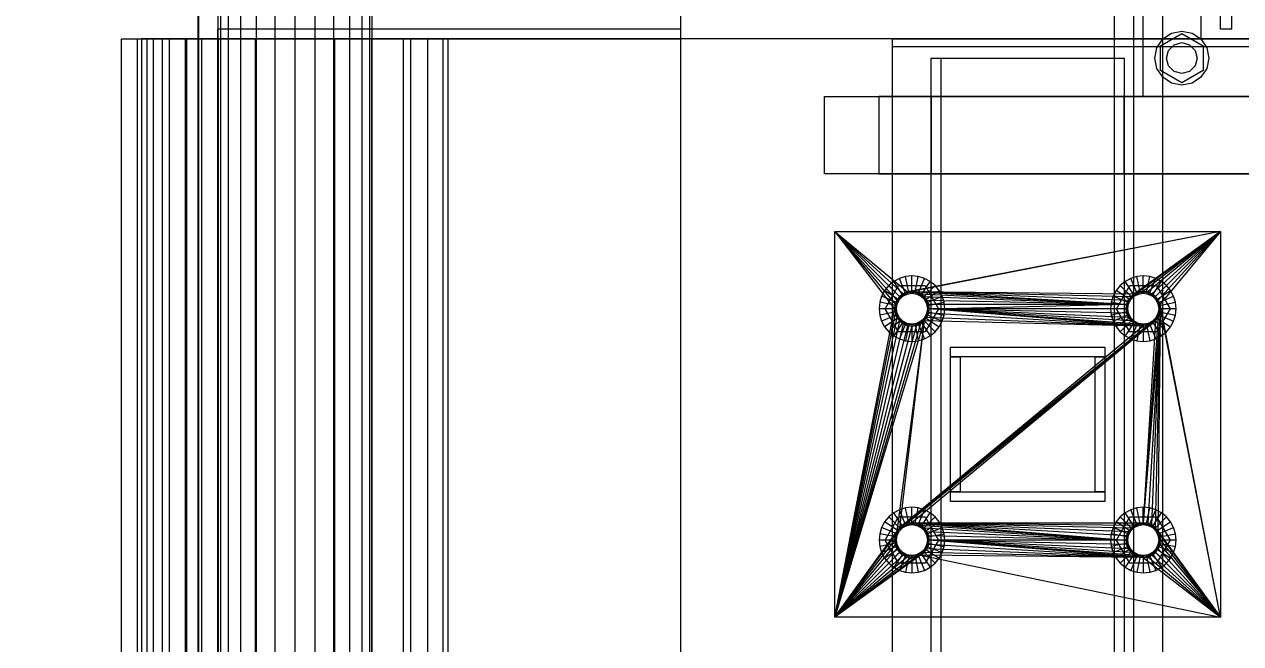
# Model space of a CAD drawing. Header units: millimetres. Extents: x -2500 to 58855, y -53268 to 6837.
# Drawn here: x 57127 to 57758, y -17064 to -16742 of the extents above; entities that cross this region are included whole.
import ezdxf

# ---------------------------------------------------------------- set-up
doc = ezdxf.new("R2010")
doc.units = ezdxf.units.MM
for name, color, linetype, lineweight in [('COTAS_R', 1, 'Continuous', 0), ('superior_C04', 7, 'Continuous', 0), ('superior_secador', 7, 'Continuous', 0)]:
    doc.layers.add(name, color=color, linetype=linetype, lineweight=lineweight)
doc.dimstyles.new('R19_100', dxfattribs={"dimtxt": 250, "dimasz": 150, "dimexe": 150, "dimexo": 80, "dimgap": 100, "dimtad": 1, "dimtih": 1, "dimtoh": 1, "dimdsep": 46, "dimcen": 0.09, "dimadec": 0, "dimazin": 0, "dimtfac": 1, "dimtdec": 4, "dimtofl": 0, "dimtmove": 0, "dimatfit": 3, "dimfxl": 1, "dimtolj": 1, "dimtzin": 0, "dimarcsym": 0})

# ---------------------------------------------------------------- blocks, each defined once
blk = doc.blocks.new('*D26')
at = {"layer": 'COTAS_R', "color": 0, "lineweight": -2, "transparency": 16777216}
for p, q in [((58037.12, -15400), (57067.12, -15400)), ((57217.12, -19600), (57217.12, -15550)), ((58037.12, -19750), (57067.12, -19750))]:
    blk.add_line(p, q, dxfattribs=at)
at = {"layer": 'COTAS_R', "color": 0, "transparency": 16777216}
for points in [[(57192.12, -15550), (57242.12, -15550), (57217.12, -15400)], [(57192.12, -19600), (57242.12, -19600), (57217.12, -19750)]]:
    blk.add_solid(points, dxfattribs=at)
at = {"layer": 'Defpoints', "color": 0, "transparency": 16777216}
for p in [(57217.12, -15400), (58117.12, -15400), (58117.12, -19750)]:
    blk.add_point(p, dxfattribs=at)

msp = doc.modelspace()

# ---------------------------------------------------------------- linework, layer by layer
at = {"layer": 'superior_C04'}
for p, q in [((57707.116, -16780), (57707.116, -16620)), ((57737.116, -16750), (57737.116, -16650)), ((57747.116, -16745), (57747.116, -16655)), ((57753.116, -16745), (57753.116, -16655)), ((57716.031, -16753.6), (57727.116, -16747.2)), ((57717.216, -16750.101), (57721.758, -16747.066)), ((57721.758, -16747.066), (57727.116, -16746)), ((57727.116, -16746), (57732.473, -16747.066)), ((57727.116, -16747.2), (57738.201, -16753.6)), ((57732.473, -16747.066), (57737.015, -16750.101)), ((57753.116, -16745), (57747.116, -16745)), ((57714.182, -16754.642), (57717.216, -16750.101)), ((57716.031, -16766.4), (57716.031, -16753.6)), ((57720.188, -16756), (57723.116, -16753.072)), ((57723.116, -16753.072), (57727.116, -16752)), ((57727.116, -16752), (57731.116, -16753.072)), ((57731.116, -16753.072), (57734.044, -16756)), ((57737.015, -16750.101), (57740.05, -16754.642)), ((57837.116, -16750), (57737.116, -16750)), ((57738.201, -16753.6), (57738.201, -16766.4)), ((57713.116, -16760), (57714.182, -16754.642)), ((57714.182, -16765.358), (57713.116, -16760)), ((57719.116, -16760), (57720.188, -16756)), ((57720.188, -16764), (57719.116, -16760)), ((57734.044, -16756), (57735.116, -16760)), ((57735.116, -16760), (57734.044, -16764)), ((57740.05, -16754.642), (57741.116, -16760)), ((57741.116, -16760), (57740.05, -16765.358)), ((57717.216, -16769.899), (57714.182, -16765.358)), ((57727.116, -16772.8), (57716.031, -16766.4)), ((57723.116, -16766.928), (57720.188, -16764)), ((57738.201, -16766.4), (57727.116, -16772.8)), ((57734.044, -16764), (57731.116, -16766.928)), ((57740.05, -16765.358), (57737.015, -16769.899)), ((57721.758, -16772.934), (57717.216, -16769.899)), ((57727.116, -16774), (57721.758, -16772.934)), ((57727.116, -16768), (57723.116, -16766.928)), ((57731.116, -16766.928), (57727.116, -16768)), ((57732.473, -16772.934), (57727.116, -16774)), ((57737.015, -16769.899), (57732.473, -16772.934)), ((57867.116, -16780), (57707.116, -16780))]:
    msp.add_line(p, q, dxfattribs=at)
at = {"layer": 'superior_secador'}
for p, q in [((57467.116, -16600), (57467.116, -19400)), ((57692.116, -19375), (57692.116, -16625)), ((57692.116, -16750), (57692.116, -16625)), ((57702.116, -16625), (57702.116, -19375)), ((57717.116, -16625), (57717.116, -19375)), ((57717.116, -16625), (57717.116, -16750)), ((57227.116, -16640), (57227.116, -19360)), ((57228.479, -16640), (57228.479, -19360)), ((57232.475, -16640), (57232.475, -19360)), ((57238.832, -16640), (57238.832, -19360)), ((57247.116, -16640), (57247.116, -19360)), ((57256.763, -16640), (57256.763, -19360)), ((57267.116, -16640), (57267.116, -19360)), ((57277.469, -16640), (57277.469, -19360)), ((57287.116, -16640), (57287.116, -19360)), ((57295.4, -16640), (57295.4, -19360)), ((57301.757, -16640), (57301.757, -19360)), ((57305.753, -16640), (57305.753, -19360)), ((57307.116, -19360), (57307.116, -16640)), ((57692.116, -16750), (57692.116, -16725)), ((57717.116, -16725), (57717.116, -16750)), ((57467.116, -16745), (57227.116, -16745)), ((57227.116, -16750), (57227.116, -16745)), ((57467.116, -16745), (57467.116, -16750)), ((57177.116, -19250), (57177.116, -16750)), ((57177.116, -16750), (57185.449, -16750)), ((57185.449, -19250), (57185.449, -16750)), ((57185.449, -16750), (57193.783, -16750)), ((57190.325, -16750), (57187.616, -16750)), ((57187.616, -16750), (57187.616, -19250)), ((57198.267, -16750), (57190.325, -16750)), ((57190.325, -16750), (57190.325, -19250)), ((57193.783, -19250), (57193.783, -16750)), ((57193.783, -16750), (57202.116, -16750)), ((57210.901, -16750), (57198.267, -16750)), ((57198.267, -16750), (57198.267, -19250)), ((57202.116, -19250), (57202.116, -16750)), ((57202.116, -16750), (57210.449, -16750)), ((57210.449, -19250), (57210.449, -16750)), ((57210.449, -16750), (57218.783, -16750)), ((57227.366, -16750), (57210.901, -16750)), ((57210.901, -16750), (57210.901, -19250)), ((57218.783, -19250), (57218.783, -16750)), ((57218.783, -16750), (57227.116, -16750)), ((57227.116, -19250), (57227.116, -16750)), ((57227.116, -16750), (57467.116, -16750)), ((57246.54, -16750), (57227.366, -16750)), ((57227.366, -16750), (57227.366, -19250)), ((57267.116, -16750), (57246.54, -16750)), ((57246.54, -16750), (57246.54, -19250)), ((57287.692, -16750), (57267.116, -16750)), ((57267.116, -16750), (57267.116, -19250)), ((57306.866, -16750), (57287.692, -16750)), ((57287.692, -16750), (57287.692, -19250)), ((57323.331, -16750), (57306.866, -16750)), ((57306.866, -16750), (57306.866, -19250)), ((57335.965, -16750), (57323.331, -16750)), ((57323.331, -16750), (57323.331, -19250)), ((57467.116, -16750), (57327.116, -16750)), ((57327.116, -16750), (57327.116, -19250)), ((57577.116, -16750), (57327.116, -16750)), ((57343.907, -16750), (57335.965, -16750)), ((57335.965, -16750), (57335.965, -19250)), ((57343.907, -16750), (57346.616, -16750)), ((57343.907, -16750), (57343.907, -19250)), ((57346.616, -19250), (57346.616, -16750)), ((57467.116, -16750), (57467.116, -19250)), ((57577.116, -19250), (57577.116, -16750)), ((58077.873, -16750), (57577.116, -16750)), ((57577.116, -16750), (58075.045, -16750)), ((58082.116, -16750), (57577.116, -16750)), ((57577.116, -16754), (57577.116, -16750)), ((57577.116, -16754), (58082.116, -16754)), ((57717.116, -16750), (57692.116, -16750)), ((57597.116, -19240), (57597.116, -16760)), ((57597.116, -16760), (57697.116, -16760)), ((57597.116, -16760), (57602.116, -16760)), ((57602.116, -16760), (57602.116, -19240)), ((57692.116, -19240), (57692.116, -16760)), ((57692.116, -16760), (57697.116, -16760)), ((57697.116, -16760), (57697.116, -19240)), ((57541.761, -16780), (57801.761, -16780)), ((57541.761, -16820), (57541.761, -16780)), ((57541.761, -16780), (57570.045, -16780)), ((57830.045, -16780), (57570.045, -16780)), ((57570.045, -16780), (57570.045, -16820)), ((57597.116, -16780), (57697.116, -16780)), ((57597.116, -16780), (57597.116, -16820)), ((57697.116, -16820), (57697.116, -16780)), ((57801.761, -16820), (57541.761, -16820)), ((57570.045, -16820), (57541.761, -16820)), ((57570.045, -16820), (57830.045, -16820)), ((57597.116, -16820), (57697.116, -16820)), ((57547.116, -17050), (57547.116, -16850)), ((57547.116, -16850), (57578.116, -16890)), ((57547.116, -16850), (57578.423, -16887.671)), ((57547.116, -16850), (57579.322, -16885.5)), ((57547.116, -16850), (57580.752, -16883.636)), ((57547.116, -16850), (57582.616, -16882.206)), ((57547.116, -16850), (57584.786, -16881.307)), ((57547.116, -16850), (57747.116, -16850)), ((57747.116, -16850), (57584.786, -16881.307)), ((57747.116, -16850), (57587.116, -16881)), ((57747.116, -16850), (57702.616, -16882.206)), ((57747.116, -16850), (57704.786, -16881.307)), ((57747.116, -16850), (57707.116, -16881)), ((57747.116, -16850), (57709.445, -16881.307)), ((57747.116, -16850), (57711.616, -16882.206)), ((57747.116, -16850), (57713.48, -16883.636)), ((57747.116, -16850), (57714.91, -16885.5)), ((57747.116, -16850), (57715.809, -16887.671)), ((57747.116, -16850), (57747.116, -17050)), ((57583.799, -16873.327), (57580.61, -16874.294)), ((57587.116, -16873), (57583.799, -16873.327)), ((57585.458, -16881.663), (57583.799, -16873.327)), ((57590.432, -16873.327), (57587.116, -16873)), ((57587.116, -16881.5), (57587.116, -16873)), ((57588.774, -16881.663), (57590.432, -16873.327)), ((57593.621, -16874.294), (57590.432, -16873.327)), ((57703.799, -16873.327), (57700.61, -16874.294)), ((57707.116, -16873), (57703.799, -16873.327)), ((57705.458, -16881.663), (57703.799, -16873.327)), ((57710.432, -16873.327), (57707.116, -16873)), ((57707.116, -16881.5), (57707.116, -16873)), ((57708.774, -16881.663), (57710.432, -16873.327)), ((57713.621, -16874.294), (57710.432, -16873.327)), ((57575.095, -16877.979), (57572.981, -16880.555)), ((57573.266, -16890), (57580.191, -16878.006)), ((57577.671, -16875.865), (57575.095, -16877.979)), ((57581.105, -16883.99), (57575.095, -16877.979)), ((57580.61, -16874.294), (57577.671, -16875.865)), ((57582.394, -16882.933), (57577.671, -16875.865)), ((57580.191, -16878.006), (57594.041, -16878.006)), ((57583.863, -16882.147), (57580.61, -16874.294)), ((57590.369, -16882.147), (57593.621, -16874.294)), ((57591.838, -16882.933), (57596.561, -16875.865)), ((57593.126, -16883.99), (57599.137, -16877.979)), ((57596.561, -16875.865), (57593.621, -16874.294)), ((57594.041, -16878.006), (57600.966, -16890)), ((57599.137, -16877.979), (57596.561, -16875.865)), ((57601.251, -16880.555), (57599.137, -16877.979)), ((57695.095, -16877.979), (57692.981, -16880.555)), ((57693.266, -16890), (57700.191, -16878.006)), ((57697.671, -16875.865), (57695.095, -16877.979)), ((57701.105, -16883.99), (57695.095, -16877.979)), ((57700.61, -16874.294), (57697.671, -16875.865)), ((57702.394, -16882.933), (57697.671, -16875.865)), ((57700.191, -16878.006), (57714.041, -16878.006)), ((57703.863, -16882.147), (57700.61, -16874.294)), ((57710.369, -16882.147), (57713.621, -16874.294)), ((57711.838, -16882.933), (57716.561, -16875.865)), ((57713.126, -16883.99), (57719.137, -16877.979)), ((57716.561, -16875.865), (57713.621, -16874.294)), ((57714.041, -16878.006), (57720.966, -16890)), ((57719.137, -16877.979), (57716.561, -16875.865)), ((57721.251, -16880.555), (57719.137, -16877.979)), ((57570.442, -16886.683), (57570.116, -16890)), ((57571.41, -16883.494), (57570.442, -16886.683)), ((57578.779, -16888.342), (57570.442, -16886.683)), ((57572.981, -16880.555), (57571.41, -16883.494)), ((57579.263, -16886.747), (57571.41, -16883.494)), ((57580.048, -16885.278), (57572.981, -16880.555)), ((57579.322, -16885.5), (57578.423, -16887.671)), ((57579.263, -16886.747), (57580.048, -16885.278)), ((57580.752, -16883.636), (57579.322, -16885.5)), ((57579.507, -16887.528), (57580.644, -16885.298)), ((57580.048, -16885.278), (57581.105, -16883.99)), ((57580.644, -16885.298), (57582.414, -16883.528)), ((57582.616, -16882.206), (57580.752, -16883.636)), ((57581.105, -16883.99), (57582.394, -16882.933)), ((57582.394, -16882.933), (57583.863, -16882.147)), ((57582.414, -16883.528), (57584.644, -16882.392)), ((57584.786, -16881.307), (57582.616, -16882.206)), ((57583.863, -16882.147), (57585.458, -16881.663)), ((57584.644, -16882.392), (57587.116, -16882)), ((57587.116, -16881), (57584.786, -16881.307)), ((57585.458, -16881.663), (57587.116, -16881.5)), ((57589.445, -16881.307), (57587.116, -16881)), ((57587.116, -16881), (57698.423, -16887.671)), ((57587.116, -16881), (57699.322, -16885.5)), ((57587.116, -16881), (57700.752, -16883.636)), ((57587.116, -16881), (57702.616, -16882.206)), ((57587.116, -16881.5), (57588.774, -16881.663)), ((57587.116, -16882), (57589.588, -16882.392)), ((57588.774, -16881.663), (57590.369, -16882.147)), ((57591.616, -16882.206), (57589.445, -16881.307)), ((57589.445, -16881.307), (57698.423, -16887.671)), ((57589.588, -16882.392), (57591.818, -16883.528)), ((57590.369, -16882.147), (57591.838, -16882.933)), ((57593.48, -16883.636), (57591.616, -16882.206)), ((57591.616, -16882.206), (57698.423, -16887.671)), ((57591.818, -16883.528), (57593.588, -16885.298)), ((57591.838, -16882.933), (57593.126, -16883.99)), ((57593.126, -16883.99), (57594.183, -16885.278)), ((57594.91, -16885.5), (57593.48, -16883.636)), ((57593.48, -16883.636), (57698.423, -16887.671)), ((57593.588, -16885.298), (57594.724, -16887.528)), ((57594.183, -16885.278), (57601.251, -16880.555)), ((57594.183, -16885.278), (57594.969, -16886.747)), ((57595.809, -16887.671), (57594.91, -16885.5)), ((57594.91, -16885.5), (57698.423, -16887.671)), ((57594.969, -16886.747), (57602.822, -16883.494)), ((57595.453, -16888.342), (57603.789, -16886.683)), ((57602.822, -16883.494), (57601.251, -16880.555)), ((57603.789, -16886.683), (57602.822, -16883.494)), ((57604.116, -16890), (57603.789, -16886.683)), ((57690.442, -16886.683), (57690.116, -16890)), ((57691.41, -16883.494), (57690.442, -16886.683)), ((57698.779, -16888.342), (57690.442, -16886.683)), ((57692.981, -16880.555), (57691.41, -16883.494)), ((57699.263, -16886.747), (57691.41, -16883.494)), ((57700.048, -16885.278), (57692.981, -16880.555)), ((57699.322, -16885.5), (57698.423, -16887.671)), ((57699.263, -16886.747), (57700.048, -16885.278)), ((57700.752, -16883.636), (57699.322, -16885.5)), ((57699.507, -16887.528), (57700.644, -16885.298)), ((57700.048, -16885.278), (57701.105, -16883.99)), ((57700.644, -16885.298), (57702.414, -16883.528)), ((57702.616, -16882.206), (57700.752, -16883.636)), ((57701.105, -16883.99), (57702.394, -16882.933)), ((57702.394, -16882.933), (57703.863, -16882.147)), ((57702.414, -16883.528), (57704.644, -16882.392)), ((57704.786, -16881.307), (57702.616, -16882.206)), ((57703.863, -16882.147), (57705.458, -16881.663)), ((57704.644, -16882.392), (57707.116, -16882)), ((57707.116, -16881), (57704.786, -16881.307)), ((57705.458, -16881.663), (57707.116, -16881.5)), ((57709.445, -16881.307), (57707.116, -16881)), ((57707.116, -16881.5), (57708.774, -16881.663)), ((57707.116, -16882), (57709.588, -16882.392)), ((57708.774, -16881.663), (57710.369, -16882.147)), ((57711.616, -16882.206), (57709.445, -16881.307)), ((57709.588, -16882.392), (57711.818, -16883.528)), ((57710.369, -16882.147), (57711.838, -16882.933)), ((57713.48, -16883.636), (57711.616, -16882.206)), ((57711.818, -16883.528), (57713.588, -16885.298)), ((57711.838, -16882.933), (57713.126, -16883.99)), ((57713.126, -16883.99), (57714.183, -16885.278)), ((57714.91, -16885.5), (57713.48, -16883.636)), ((57713.588, -16885.298), (57714.724, -16887.528)), ((57714.183, -16885.278), (57721.251, -16880.555)), ((57714.183, -16885.278), (57714.969, -16886.747)), ((57715.809, -16887.671), (57714.91, -16885.5)), ((57714.969, -16886.747), (57722.822, -16883.494)), ((57715.453, -16888.342), (57723.789, -16886.683)), ((57722.822, -16883.494), (57721.251, -16880.555)), ((57723.789, -16886.683), (57722.822, -16883.494)), ((57724.116, -16890), (57723.789, -16886.683)), ((57547.116, -17050), (57578.116, -16890)), ((57578.423, -16892.329), (57547.116, -17050)), ((57578.616, -16890), (57570.116, -16890)), ((57570.116, -16890), (57570.442, -16893.317)), ((57578.779, -16891.658), (57570.442, -16893.317)), ((57580.191, -16901.994), (57573.266, -16890)), ((57578.423, -16887.671), (57578.116, -16890)), ((57578.116, -16890), (57578.423, -16892.329)), ((57578.423, -16892.329), (57579.322, -16894.5)), ((57578.616, -16890), (57578.779, -16888.342)), ((57578.779, -16891.658), (57578.616, -16890)), ((57578.779, -16888.342), (57579.263, -16886.747)), ((57579.263, -16893.253), (57578.779, -16891.658)), ((57579.116, -16890), (57579.507, -16887.528)), ((57579.507, -16892.472), (57579.116, -16890)), ((57580.644, -16894.702), (57579.507, -16892.472)), ((57594.724, -16892.472), (57593.588, -16894.702)), ((57600.966, -16890), (57594.041, -16901.994)), ((57594.724, -16887.528), (57595.116, -16890)), ((57595.116, -16890), (57594.724, -16892.472)), ((57594.91, -16894.5), (57595.809, -16892.329)), ((57594.969, -16886.747), (57595.453, -16888.342)), ((57595.453, -16891.658), (57594.969, -16893.253)), ((57595.453, -16888.342), (57595.616, -16890)), ((57595.616, -16890), (57595.453, -16891.658)), ((57595.453, -16891.658), (57603.789, -16893.317)), ((57604.116, -16890), (57595.616, -16890)), ((57596.116, -16890), (57595.809, -16887.671)), ((57595.809, -16887.671), (57698.423, -16887.671)), ((57595.809, -16892.329), (57596.116, -16890)), ((57707.116, -16899), (57595.809, -16892.329)), ((57596.116, -16890), (57698.423, -16887.671)), ((57698.116, -16890), (57596.116, -16890)), ((57698.423, -16892.329), (57596.116, -16890)), ((57699.322, -16894.5), (57596.116, -16890)), ((57700.752, -16896.364), (57596.116, -16890)), ((57702.616, -16897.794), (57596.116, -16890)), ((57704.786, -16898.693), (57596.116, -16890)), ((57707.116, -16899), (57596.116, -16890)), ((57603.789, -16893.317), (57604.116, -16890)), ((57698.616, -16890), (57690.116, -16890)), ((57690.116, -16890), (57690.442, -16893.317)), ((57698.779, -16891.658), (57690.442, -16893.317)), ((57700.191, -16901.994), (57693.266, -16890)), ((57698.423, -16887.671), (57698.116, -16890)), ((57698.116, -16890), (57698.423, -16892.329)), ((57698.423, -16892.329), (57699.322, -16894.5)), ((57698.616, -16890), (57698.779, -16888.342)), ((57698.779, -16891.658), (57698.616, -16890)), ((57698.779, -16888.342), (57699.263, -16886.747)), ((57699.263, -16893.253), (57698.779, -16891.658)), ((57699.116, -16890), (57699.507, -16887.528)), ((57699.507, -16892.472), (57699.116, -16890)), ((57700.644, -16894.702), (57699.507, -16892.472)), ((57716.116, -16890), (57707.116, -17001)), ((57715.809, -16892.329), (57707.116, -17001)), ((57716.116, -16890), (57709.445, -17001.307)), ((57711.616, -17002.206), (57716.116, -16890)), ((57713.48, -17003.636), (57716.116, -16890)), ((57714.724, -16892.472), (57713.588, -16894.702)), ((57720.966, -16890), (57714.041, -16901.994)), ((57714.724, -16887.528), (57715.116, -16890)), ((57715.116, -16890), (57714.724, -16892.472)), ((57714.91, -17005.5), (57716.116, -16890)), ((57714.91, -16894.5), (57715.809, -16892.329)), ((57714.969, -16886.747), (57715.453, -16888.342)), ((57715.453, -16891.658), (57714.969, -16893.253)), ((57715.453, -16888.342), (57715.616, -16890)), ((57715.616, -16890), (57715.453, -16891.658)), ((57715.453, -16891.658), (57723.789, -16893.317)), ((57724.116, -16890), (57715.616, -16890)), ((57747.116, -17050), (57715.809, -16887.671)), ((57716.116, -16890), (57715.809, -16887.671)), ((57715.809, -16892.329), (57716.116, -16890)), ((57747.116, -17050), (57716.116, -16890)), ((57723.789, -16893.317), (57724.116, -16890)), ((57579.322, -16894.5), (57547.116, -17050)), ((57580.752, -16896.364), (57547.116, -17050)), ((57593.48, -16896.364), (57547.116, -17050)), ((57582.616, -16897.794), (57547.116, -17050)), ((57591.616, -16897.794), (57547.116, -17050)), ((57584.786, -16898.693), (57547.116, -17050)), ((57589.445, -16898.693), (57547.116, -17050)), ((57587.116, -16899), (57547.116, -17050)), ((57570.442, -16893.317), (57571.41, -16896.506)), ((57579.263, -16893.253), (57571.41, -16896.506)), ((57571.41, -16896.506), (57572.981, -16899.445)), ((57580.048, -16894.722), (57572.981, -16899.445)), ((57581.105, -16896.01), (57575.095, -16902.021)), ((57582.394, -16897.067), (57577.671, -16904.135)), ((57580.048, -16894.722), (57579.263, -16893.253)), ((57579.322, -16894.5), (57580.752, -16896.364)), ((57593.48, -16896.364), (57579.322, -17005.5)), ((57581.105, -16896.01), (57580.048, -16894.722)), ((57583.863, -16897.853), (57580.61, -16905.706)), ((57582.414, -16896.472), (57580.644, -16894.702)), ((57580.752, -16896.364), (57582.616, -16897.794)), ((57593.48, -16896.364), (57580.752, -17003.636)), ((57713.48, -16896.364), (57580.752, -17003.636)), ((57711.616, -16897.794), (57580.752, -17003.636)), ((57709.445, -16898.693), (57580.752, -17003.636)), ((57707.116, -16899), (57580.752, -17003.636)), ((57582.394, -16897.067), (57581.105, -16896.01)), ((57583.863, -16897.853), (57582.394, -16897.067)), ((57584.644, -16897.608), (57582.414, -16896.472)), ((57713.48, -16896.364), (57582.616, -17002.206)), ((57582.616, -16897.794), (57584.786, -16898.693)), ((57585.458, -16898.337), (57583.799, -16906.673)), ((57585.458, -16898.337), (57583.863, -16897.853)), ((57587.116, -16898), (57584.644, -16897.608)), ((57713.48, -16896.364), (57584.786, -17001.307)), ((57584.786, -16898.693), (57587.116, -16899)), ((57587.116, -16898.5), (57585.458, -16898.337)), ((57713.48, -16896.364), (57587.116, -17001)), ((57589.588, -16897.608), (57587.116, -16898)), ((57588.774, -16898.337), (57587.116, -16898.5)), ((57587.116, -16898.5), (57587.116, -16907)), ((57587.116, -16899), (57589.445, -16898.693)), ((57590.369, -16897.853), (57588.774, -16898.337)), ((57588.774, -16898.337), (57590.432, -16906.673)), ((57589.445, -16898.693), (57591.616, -16897.794)), ((57591.818, -16896.472), (57589.588, -16897.608)), ((57591.838, -16897.067), (57590.369, -16897.853)), ((57590.369, -16897.853), (57593.621, -16905.706)), ((57591.616, -16897.794), (57593.48, -16896.364)), ((57593.588, -16894.702), (57591.818, -16896.472)), ((57593.126, -16896.01), (57591.838, -16897.067)), ((57591.838, -16897.067), (57596.561, -16904.135)), ((57594.183, -16894.722), (57593.126, -16896.01)), ((57593.126, -16896.01), (57599.137, -16902.021)), ((57593.48, -16896.364), (57594.91, -16894.5)), ((57707.116, -16899), (57593.48, -16896.364)), ((57594.969, -16893.253), (57594.183, -16894.722)), ((57594.183, -16894.722), (57601.251, -16899.445)), ((57707.116, -16899), (57594.91, -16894.5)), ((57594.969, -16893.253), (57602.822, -16896.506)), ((57601.251, -16899.445), (57602.822, -16896.506)), ((57602.822, -16896.506), (57603.789, -16893.317)), ((57690.442, -16893.317), (57691.41, -16896.506)), ((57699.263, -16893.253), (57691.41, -16896.506)), ((57691.41, -16896.506), (57692.981, -16899.445)), ((57700.048, -16894.722), (57692.981, -16899.445)), ((57701.105, -16896.01), (57695.095, -16902.021)), ((57702.394, -16897.067), (57697.671, -16904.135)), ((57700.048, -16894.722), (57699.263, -16893.253)), ((57699.322, -16894.5), (57700.752, -16896.364)), ((57701.105, -16896.01), (57700.048, -16894.722)), ((57703.863, -16897.853), (57700.61, -16905.706)), ((57702.414, -16896.472), (57700.644, -16894.702)), ((57700.752, -16896.364), (57702.616, -16897.794)), ((57702.394, -16897.067), (57701.105, -16896.01)), ((57703.863, -16897.853), (57702.394, -16897.067)), ((57704.644, -16897.608), (57702.414, -16896.472)), ((57702.616, -16897.794), (57704.786, -16898.693)), ((57705.458, -16898.337), (57703.799, -16906.673)), ((57705.458, -16898.337), (57703.863, -16897.853)), ((57707.116, -16898), (57704.644, -16897.608)), ((57704.786, -16898.693), (57707.116, -16899)), ((57707.116, -16898.5), (57705.458, -16898.337)), ((57714.91, -16894.5), (57707.116, -17001)), ((57713.48, -16896.364), (57707.116, -17001)), ((57709.588, -16897.608), (57707.116, -16898)), ((57708.774, -16898.337), (57707.116, -16898.5)), ((57707.116, -16898.5), (57707.116, -16907)), ((57707.116, -16899), (57709.445, -16898.693)), ((57710.369, -16897.853), (57708.774, -16898.337)), ((57708.774, -16898.337), (57710.432, -16906.673)), ((57709.445, -16898.693), (57711.616, -16897.794)), ((57711.818, -16896.472), (57709.588, -16897.608)), ((57711.838, -16897.067), (57710.369, -16897.853)), ((57710.369, -16897.853), (57713.621, -16905.706)), ((57711.616, -16897.794), (57713.48, -16896.364)), ((57713.588, -16894.702), (57711.818, -16896.472)), ((57713.126, -16896.01), (57711.838, -16897.067)), ((57711.838, -16897.067), (57716.561, -16904.135)), ((57714.183, -16894.722), (57713.126, -16896.01)), ((57713.126, -16896.01), (57719.137, -16902.021)), ((57713.48, -16896.364), (57714.91, -16894.5)), ((57714.969, -16893.253), (57714.183, -16894.722)), ((57714.183, -16894.722), (57721.251, -16899.445)), ((57714.969, -16893.253), (57722.822, -16896.506)), ((57721.251, -16899.445), (57722.822, -16896.506)), ((57722.822, -16896.506), (57723.789, -16893.317)), ((57572.981, -16899.445), (57575.095, -16902.021)), ((57575.095, -16902.021), (57577.671, -16904.135)), ((57577.671, -16904.135), (57580.61, -16905.706)), ((57594.041, -16901.994), (57580.191, -16901.994)), ((57593.621, -16905.706), (57596.561, -16904.135)), ((57596.561, -16904.135), (57599.137, -16902.021)), ((57599.137, -16902.021), (57601.251, -16899.445)), ((57692.981, -16899.445), (57695.095, -16902.021)), ((57695.095, -16902.021), (57697.671, -16904.135)), ((57697.671, -16904.135), (57700.61, -16905.706)), ((57714.041, -16901.994), (57700.191, -16901.994)), ((57713.621, -16905.706), (57716.561, -16904.135)), ((57716.561, -16904.135), (57719.137, -16902.021)), ((57719.137, -16902.021), (57721.251, -16899.445)), ((57580.61, -16905.706), (57583.799, -16906.673)), ((57583.799, -16906.673), (57587.116, -16907)), ((57587.116, -16907), (57590.432, -16906.673)), ((57590.432, -16906.673), (57593.621, -16905.706)), ((57607.116, -16915), (57607.116, -16910)), ((57607.116, -16910), (57687.116, -16910)), ((57687.116, -16910), (57687.116, -16915)), ((57700.61, -16905.706), (57703.799, -16906.673)), ((57703.799, -16906.673), (57707.116, -16907)), ((57707.116, -16907), (57710.432, -16906.673)), ((57710.432, -16906.673), (57713.621, -16905.706)), ((57687.116, -16915), (57607.116, -16915)), ((57607.116, -16985), (57607.116, -16915)), ((57607.116, -16915), (57612.116, -16915)), ((57612.116, -16915), (57612.116, -16985)), ((57682.116, -16985), (57682.116, -16915)), ((57682.116, -16915), (57687.116, -16915)), ((57687.116, -16915), (57687.116, -16985)), ((57607.116, -16990), (57607.116, -16985)), ((57607.116, -16985), (57687.116, -16985)), ((57612.116, -16985), (57607.116, -16985)), ((57687.116, -16985), (57682.116, -16985)), ((57687.116, -16985), (57687.116, -16990)), ((57583.799, -16993.327), (57580.61, -16994.294)), ((57587.116, -16993), (57583.799, -16993.327)), ((57585.458, -17001.663), (57583.799, -16993.327)), ((57590.432, -16993.327), (57587.116, -16993)), ((57587.116, -17001.5), (57587.116, -16993)), ((57588.774, -17001.663), (57590.432, -16993.327)), ((57593.621, -16994.294), (57590.432, -16993.327)), ((57687.116, -16990), (57607.116, -16990)), ((57703.799, -16993.327), (57700.61, -16994.294)), ((57707.116, -16993), (57703.799, -16993.327)), ((57705.458, -17001.663), (57703.799, -16993.327)), ((57710.432, -16993.327), (57707.116, -16993)), ((57707.116, -17001.5), (57707.116, -16993)), ((57708.774, -17001.663), (57710.432, -16993.327)), ((57713.621, -16994.294), (57710.432, -16993.327)), ((57575.095, -16997.979), (57572.981, -17000.555)), ((57573.266, -17010), (57580.191, -16998.006)), ((57577.671, -16995.865), (57575.095, -16997.979)), ((57581.105, -17003.99), (57575.095, -16997.979)), ((57580.61, -16994.294), (57577.671, -16995.865)), ((57582.394, -17002.933), (57577.671, -16995.865)), ((57580.191, -16998.006), (57594.041, -16998.006)), ((57583.863, -17002.147), (57580.61, -16994.294)), ((57590.369, -17002.147), (57593.621, -16994.294)), ((57591.838, -17002.933), (57596.561, -16995.865)), ((57593.126, -17003.99), (57599.137, -16997.979)), ((57596.561, -16995.865), (57593.621, -16994.294)), ((57594.041, -16998.006), (57600.966, -17010)), ((57599.137, -16997.979), (57596.561, -16995.865)), ((57601.251, -17000.555), (57599.137, -16997.979)), ((57695.095, -16997.979), (57692.981, -17000.555)), ((57693.266, -17010), (57700.191, -16998.006)), ((57697.671, -16995.865), (57695.095, -16997.979)), ((57701.105, -17003.99), (57695.095, -16997.979)), ((57700.61, -16994.294), (57697.671, -16995.865)), ((57702.394, -17002.933), (57697.671, -16995.865)), ((57700.191, -16998.006), (57714.041, -16998.006)), ((57703.863, -17002.147), (57700.61, -16994.294)), ((57710.369, -17002.147), (57713.621, -16994.294)), ((57711.838, -17002.933), (57716.561, -16995.865)), ((57713.126, -17003.99), (57719.137, -16997.979)), ((57716.561, -16995.865), (57713.621, -16994.294)), ((57714.041, -16998.006), (57720.966, -17010)), ((57719.137, -16997.979), (57716.561, -16995.865)), ((57721.251, -17000.555), (57719.137, -16997.979)), ((57547.116, -17050), (57579.322, -17005.5)), ((57571.41, -17003.494), (57570.442, -17006.683)), ((57572.981, -17000.555), (57571.41, -17003.494)), ((57579.263, -17006.747), (57571.41, -17003.494)), ((57580.048, -17005.278), (57572.981, -17000.555)), ((57579.322, -17005.5), (57578.423, -17007.671)), ((57579.263, -17006.747), (57580.048, -17005.278)), ((57580.752, -17003.636), (57579.322, -17005.5)), ((57579.507, -17007.528), (57580.644, -17005.298)), ((57580.048, -17005.278), (57581.105, -17003.99)), ((57580.644, -17005.298), (57582.414, -17003.528)), ((57582.616, -17002.206), (57580.752, -17003.636)), ((57581.105, -17003.99), (57582.394, -17002.933)), ((57582.394, -17002.933), (57583.863, -17002.147)), ((57582.414, -17003.528), (57584.644, -17002.392)), ((57584.786, -17001.307), (57582.616, -17002.206)), ((57583.863, -17002.147), (57585.458, -17001.663)), ((57584.644, -17002.392), (57587.116, -17002)), ((57587.116, -17001), (57584.786, -17001.307)), ((57585.458, -17001.663), (57587.116, -17001.5)), ((57589.445, -17001.307), (57587.116, -17001)), ((57587.116, -17001), (57698.116, -17010)), ((57587.116, -17001), (57698.423, -17007.671)), ((57587.116, -17001), (57699.322, -17005.5)), ((57587.116, -17001), (57700.752, -17003.636)), ((57587.116, -17001), (57702.616, -17002.206)), ((57587.116, -17001), (57704.786, -17001.307)), ((57587.116, -17001), (57707.116, -17001)), ((57587.116, -17001.5), (57588.774, -17001.663)), ((57587.116, -17002), (57589.588, -17002.392)), ((57588.774, -17001.663), (57590.369, -17002.147)), ((57591.616, -17002.206), (57589.445, -17001.307)), ((57589.445, -17001.307), (57698.116, -17010)), ((57589.588, -17002.392), (57591.818, -17003.528)), ((57590.369, -17002.147), (57591.838, -17002.933)), ((57593.48, -17003.636), (57591.616, -17002.206)), ((57591.616, -17002.206), (57698.116, -17010)), ((57591.818, -17003.528), (57593.588, -17005.298)), ((57591.838, -17002.933), (57593.126, -17003.99)), ((57593.126, -17003.99), (57594.183, -17005.278)), ((57594.91, -17005.5), (57593.48, -17003.636)), ((57593.48, -17003.636), (57698.116, -17010)), ((57593.588, -17005.298), (57594.724, -17007.528)), ((57594.183, -17005.278), (57601.251, -17000.555)), ((57594.183, -17005.278), (57594.969, -17006.747)), ((57595.809, -17007.671), (57594.91, -17005.5)), ((57594.91, -17005.5), (57698.116, -17010)), ((57594.969, -17006.747), (57602.822, -17003.494)), ((57602.822, -17003.494), (57601.251, -17000.555)), ((57603.789, -17006.683), (57602.822, -17003.494)), ((57691.41, -17003.494), (57690.442, -17006.683)), ((57692.981, -17000.555), (57691.41, -17003.494)), ((57699.263, -17006.747), (57691.41, -17003.494)), ((57700.048, -17005.278), (57692.981, -17000.555)), ((57699.322, -17005.5), (57698.423, -17007.671)), ((57699.263, -17006.747), (57700.048, -17005.278)), ((57700.752, -17003.636), (57699.322, -17005.5)), ((57699.507, -17007.528), (57700.644, -17005.298)), ((57700.048, -17005.278), (57701.105, -17003.99)), ((57700.644, -17005.298), (57702.414, -17003.528)), ((57702.616, -17002.206), (57700.752, -17003.636)), ((57701.105, -17003.99), (57702.394, -17002.933)), ((57702.394, -17002.933), (57703.863, -17002.147)), ((57702.414, -17003.528), (57704.644, -17002.392)), ((57704.786, -17001.307), (57702.616, -17002.206)), ((57703.863, -17002.147), (57705.458, -17001.663)), ((57704.644, -17002.392), (57707.116, -17002)), ((57707.116, -17001), (57704.786, -17001.307)), ((57705.458, -17001.663), (57707.116, -17001.5)), ((57709.445, -17001.307), (57707.116, -17001)), ((57707.116, -17001.5), (57708.774, -17001.663)), ((57707.116, -17002), (57709.588, -17002.392)), ((57708.774, -17001.663), (57710.369, -17002.147)), ((57711.616, -17002.206), (57709.445, -17001.307)), ((57709.588, -17002.392), (57711.818, -17003.528)), ((57710.369, -17002.147), (57711.838, -17002.933)), ((57713.48, -17003.636), (57711.616, -17002.206)), ((57711.818, -17003.528), (57713.588, -17005.298)), ((57711.838, -17002.933), (57713.126, -17003.99)), ((57713.126, -17003.99), (57714.183, -17005.278)), ((57714.91, -17005.5), (57713.48, -17003.636)), ((57713.588, -17005.298), (57714.724, -17007.528)), ((57714.183, -17005.278), (57721.251, -17000.555)), ((57714.183, -17005.278), (57714.969, -17006.747)), ((57715.809, -17007.671), (57714.91, -17005.5)), ((57714.91, -17005.5), (57747.116, -17050)), ((57714.969, -17006.747), (57722.822, -17003.494)), ((57722.822, -17003.494), (57721.251, -17000.555)), ((57723.789, -17006.683), (57722.822, -17003.494)), ((57547.116, -17050), (57578.423, -17007.671)), ((57578.116, -17010), (57547.116, -17050)), ((57578.423, -17012.329), (57547.116, -17050)), ((57570.442, -17006.683), (57570.116, -17010)), ((57578.616, -17010), (57570.116, -17010)), ((57570.116, -17010), (57570.442, -17013.317)), ((57578.779, -17008.342), (57570.442, -17006.683)), ((57578.779, -17011.658), (57570.442, -17013.317)), ((57580.191, -17021.994), (57573.266, -17010)), ((57578.423, -17007.671), (57578.116, -17010)), ((57578.116, -17010), (57578.423, -17012.329)), ((57578.423, -17012.329), (57579.322, -17014.5)), ((57578.616, -17010), (57578.779, -17008.342)), ((57578.779, -17011.658), (57578.616, -17010)), ((57578.779, -17008.342), (57579.263, -17006.747)), ((57579.263, -17013.253), (57578.779, -17011.658)), ((57579.116, -17010), (57579.507, -17007.528)), ((57579.507, -17012.472), (57579.116, -17010)), ((57580.644, -17014.702), (57579.507, -17012.472)), ((57594.724, -17012.472), (57593.588, -17014.702)), ((57600.966, -17010), (57594.041, -17021.994)), ((57594.724, -17007.528), (57595.116, -17010)), ((57595.116, -17010), (57594.724, -17012.472)), ((57594.91, -17014.5), (57595.809, -17012.329)), ((57594.969, -17006.747), (57595.453, -17008.342)), ((57595.453, -17011.658), (57594.969, -17013.253)), ((57595.453, -17008.342), (57603.789, -17006.683)), ((57595.453, -17008.342), (57595.616, -17010)), ((57595.616, -17010), (57595.453, -17011.658)), ((57595.453, -17011.658), (57603.789, -17013.317)), ((57604.116, -17010), (57595.616, -17010)), ((57596.116, -17010), (57595.809, -17007.671)), ((57595.809, -17007.671), (57698.116, -17010)), ((57595.809, -17012.329), (57596.116, -17010)), ((57707.116, -17019), (57595.809, -17012.329)), ((57698.116, -17010), (57596.116, -17010)), ((57698.423, -17012.329), (57596.116, -17010)), ((57699.322, -17014.5), (57596.116, -17010)), ((57700.752, -17016.364), (57596.116, -17010)), ((57702.616, -17017.794), (57596.116, -17010)), ((57704.786, -17018.693), (57596.116, -17010)), ((57707.116, -17019), (57596.116, -17010)), ((57604.116, -17010), (57603.789, -17006.683)), ((57603.789, -17013.317), (57604.116, -17010)), ((57690.442, -17006.683), (57690.116, -17010)), ((57698.616, -17010), (57690.116, -17010)), ((57690.116, -17010), (57690.442, -17013.317)), ((57698.779, -17008.342), (57690.442, -17006.683)), ((57698.779, -17011.658), (57690.442, -17013.317)), ((57700.191, -17021.994), (57693.266, -17010)), ((57698.423, -17007.671), (57698.116, -17010)), ((57698.116, -17010), (57698.423, -17012.329)), ((57698.423, -17012.329), (57699.322, -17014.5)), ((57698.616, -17010), (57698.779, -17008.342)), ((57698.779, -17011.658), (57698.616, -17010)), ((57698.779, -17008.342), (57699.263, -17006.747)), ((57699.263, -17013.253), (57698.779, -17011.658)), ((57699.116, -17010), (57699.507, -17007.528)), ((57699.507, -17012.472), (57699.116, -17010)), ((57700.644, -17014.702), (57699.507, -17012.472)), ((57714.724, -17012.472), (57713.588, -17014.702)), ((57720.966, -17010), (57714.041, -17021.994)), ((57714.724, -17007.528), (57715.116, -17010)), ((57715.116, -17010), (57714.724, -17012.472)), ((57714.91, -17014.5), (57715.809, -17012.329)), ((57714.969, -17006.747), (57715.453, -17008.342)), ((57715.453, -17011.658), (57714.969, -17013.253)), ((57715.453, -17008.342), (57723.789, -17006.683)), ((57715.453, -17008.342), (57715.616, -17010)), ((57715.616, -17010), (57715.453, -17011.658)), ((57715.453, -17011.658), (57723.789, -17013.317)), ((57724.116, -17010), (57715.616, -17010)), ((57716.116, -17010), (57715.809, -17007.671)), ((57715.809, -17007.671), (57747.116, -17050)), ((57715.809, -17012.329), (57716.116, -17010)), ((57715.809, -17012.329), (57747.116, -17050)), ((57716.116, -17010), (57747.116, -17050)), ((57724.116, -17010), (57723.789, -17006.683)), ((57723.789, -17013.317), (57724.116, -17010)), ((57579.322, -17014.5), (57547.116, -17050)), ((57580.752, -17016.364), (57547.116, -17050)), ((57582.616, -17017.794), (57547.116, -17050)), ((57591.616, -17017.794), (57547.116, -17050)), ((57584.786, -17018.693), (57547.116, -17050)), ((57589.445, -17018.693), (57547.116, -17050)), ((57587.116, -17019), (57547.116, -17050)), ((57570.442, -17013.317), (57571.41, -17016.506)), ((57579.263, -17013.253), (57571.41, -17016.506)), ((57571.41, -17016.506), (57572.981, -17019.445)), ((57580.048, -17014.722), (57572.981, -17019.445)), ((57581.105, -17016.01), (57575.095, -17022.021)), ((57582.394, -17017.067), (57577.671, -17024.135)), ((57580.048, -17014.722), (57579.263, -17013.253)), ((57579.322, -17014.5), (57580.752, -17016.364)), ((57581.105, -17016.01), (57580.048, -17014.722)), ((57583.863, -17017.853), (57580.61, -17025.706)), ((57582.414, -17016.472), (57580.644, -17014.702)), ((57580.752, -17016.364), (57582.616, -17017.794)), ((57582.394, -17017.067), (57581.105, -17016.01)), ((57583.863, -17017.853), (57582.394, -17017.067)), ((57584.644, -17017.608), (57582.414, -17016.472)), ((57582.616, -17017.794), (57584.786, -17018.693)), ((57585.458, -17018.337), (57583.799, -17026.673)), ((57585.458, -17018.337), (57583.863, -17017.853)), ((57587.116, -17018), (57584.644, -17017.608)), ((57584.786, -17018.693), (57587.116, -17019)), ((57587.116, -17018.5), (57585.458, -17018.337)), ((57589.588, -17017.608), (57587.116, -17018)), ((57588.774, -17018.337), (57587.116, -17018.5)), ((57587.116, -17018.5), (57587.116, -17027)), ((57587.116, -17019), (57589.445, -17018.693)), ((57590.369, -17017.853), (57588.774, -17018.337)), ((57588.774, -17018.337), (57590.432, -17026.673)), ((57589.445, -17018.693), (57591.616, -17017.794)), ((57591.818, -17016.472), (57589.588, -17017.608)), ((57591.838, -17017.067), (57590.369, -17017.853)), ((57590.369, -17017.853), (57593.621, -17025.706)), ((57591.616, -17017.794), (57593.48, -17016.364)), ((57591.616, -17017.794), (57747.116, -17050)), ((57707.116, -17019), (57591.616, -17017.794)), ((57593.588, -17014.702), (57591.818, -17016.472)), ((57593.126, -17016.01), (57591.838, -17017.067)), ((57591.838, -17017.067), (57596.561, -17024.135)), ((57594.183, -17014.722), (57593.126, -17016.01)), ((57593.126, -17016.01), (57599.137, -17022.021)), ((57593.48, -17016.364), (57594.91, -17014.5)), ((57707.116, -17019), (57593.48, -17016.364)), ((57594.969, -17013.253), (57594.183, -17014.722)), ((57594.183, -17014.722), (57601.251, -17019.445)), ((57707.116, -17019), (57594.91, -17014.5)), ((57594.969, -17013.253), (57602.822, -17016.506)), ((57601.251, -17019.445), (57602.822, -17016.506)), ((57602.822, -17016.506), (57603.789, -17013.317)), ((57690.442, -17013.317), (57691.41, -17016.506)), ((57699.263, -17013.253), (57691.41, -17016.506)), ((57691.41, -17016.506), (57692.981, -17019.445)), ((57700.048, -17014.722), (57692.981, -17019.445)), ((57701.105, -17016.01), (57695.095, -17022.021)), ((57702.394, -17017.067), (57697.671, -17024.135)), ((57700.048, -17014.722), (57699.263, -17013.253)), ((57699.322, -17014.5), (57700.752, -17016.364)), ((57701.105, -17016.01), (57700.048, -17014.722)), ((57703.863, -17017.853), (57700.61, -17025.706)), ((57702.414, -17016.472), (57700.644, -17014.702)), ((57700.752, -17016.364), (57702.616, -17017.794)), ((57702.394, -17017.067), (57701.105, -17016.01)), ((57703.863, -17017.853), (57702.394, -17017.067)), ((57704.644, -17017.608), (57702.414, -17016.472)), ((57702.616, -17017.794), (57704.786, -17018.693)), ((57705.458, -17018.337), (57703.799, -17026.673)), ((57705.458, -17018.337), (57703.863, -17017.853)), ((57707.116, -17018), (57704.644, -17017.608)), ((57704.786, -17018.693), (57707.116, -17019)), ((57707.116, -17018.5), (57705.458, -17018.337)), ((57709.588, -17017.608), (57707.116, -17018)), ((57708.774, -17018.337), (57707.116, -17018.5)), ((57707.116, -17018.5), (57707.116, -17027)), ((57707.116, -17019), (57709.445, -17018.693)), ((57707.116, -17019), (57747.116, -17050)), ((57710.369, -17017.853), (57708.774, -17018.337)), ((57708.774, -17018.337), (57710.432, -17026.673)), ((57709.445, -17018.693), (57711.616, -17017.794)), ((57709.445, -17018.693), (57747.116, -17050)), ((57711.818, -17016.472), (57709.588, -17017.608)), ((57711.838, -17017.067), (57710.369, -17017.853)), ((57710.369, -17017.853), (57713.621, -17025.706)), ((57711.616, -17017.794), (57713.48, -17016.364)), ((57711.616, -17017.794), (57747.116, -17050)), ((57713.588, -17014.702), (57711.818, -17016.472)), ((57713.126, -17016.01), (57711.838, -17017.067)), ((57711.838, -17017.067), (57716.561, -17024.135)), ((57714.183, -17014.722), (57713.126, -17016.01)), ((57713.126, -17016.01), (57719.137, -17022.021)), ((57713.48, -17016.364), (57714.91, -17014.5)), ((57713.48, -17016.364), (57747.116, -17050)), ((57714.969, -17013.253), (57714.183, -17014.722)), ((57714.183, -17014.722), (57721.251, -17019.445)), ((57714.91, -17014.5), (57747.116, -17050)), ((57714.969, -17013.253), (57722.822, -17016.506)), ((57721.251, -17019.445), (57722.822, -17016.506)), ((57722.822, -17016.506), (57723.789, -17013.317)), ((57572.981, -17019.445), (57575.095, -17022.021)), ((57575.095, -17022.021), (57577.671, -17024.135)), ((57577.671, -17024.135), (57580.61, -17025.706)), ((57594.041, -17021.994), (57580.191, -17021.994)), ((57593.621, -17025.706), (57596.561, -17024.135)), ((57596.561, -17024.135), (57599.137, -17022.021)), ((57599.137, -17022.021), (57601.251, -17019.445)), ((57692.981, -17019.445), (57695.095, -17022.021)), ((57695.095, -17022.021), (57697.671, -17024.135)), ((57697.671, -17024.135), (57700.61, -17025.706)), ((57714.041, -17021.994), (57700.191, -17021.994)), ((57713.621, -17025.706), (57716.561, -17024.135)), ((57716.561, -17024.135), (57719.137, -17022.021)), ((57719.137, -17022.021), (57721.251, -17019.445)), ((57580.61, -17025.706), (57583.799, -17026.673)), ((57583.799, -17026.673), (57587.116, -17027)), ((57587.116, -17027), (57590.432, -17026.673)), ((57590.432, -17026.673), (57593.621, -17025.706)), ((57700.61, -17025.706), (57703.799, -17026.673)), ((57703.799, -17026.673), (57707.116, -17027)), ((57707.116, -17027), (57710.432, -17026.673)), ((57710.432, -17026.673), (57713.621, -17025.706)), ((57747.116, -17050), (57547.116, -17050))]:
    msp.add_line(p, q, dxfattribs=at)

# ---------------------------------------------------------------- dimensions: what is measured, and where the dimension line sits
at = {"layer": 'COTAS_R'}
dim = msp.add_aligned_dim(p1=(58117.116, -19750), p2=(58117.116, -15400), distance=900, text='<> R', dimstyle='R19_100', dxfattribs=at)
dim.commit()
dim.dimension.update_dxf_attribs({"geometry": '*D26', "text_midpoint": (57217.116, -17575)})

doc.saveas('drawing.dxf')
